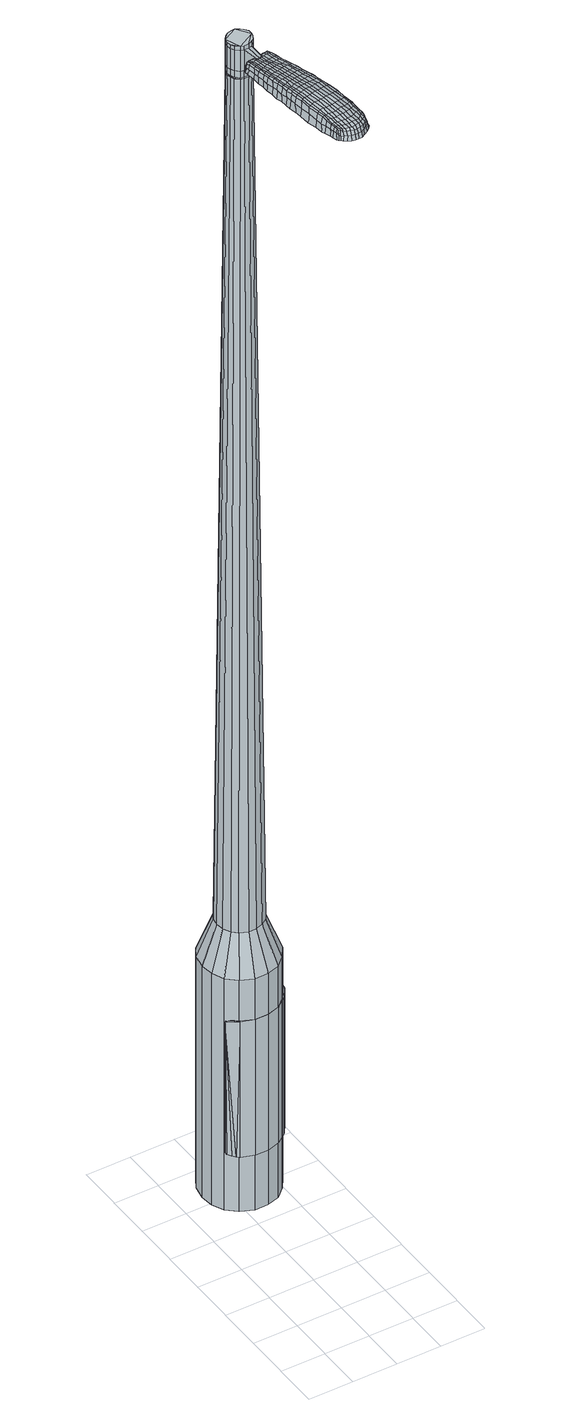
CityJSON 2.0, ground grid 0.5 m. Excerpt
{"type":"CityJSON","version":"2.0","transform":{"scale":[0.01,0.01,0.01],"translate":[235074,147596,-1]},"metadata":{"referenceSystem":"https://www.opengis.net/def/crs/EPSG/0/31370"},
"CityObjects":{
"object1":{"type":"GenericCityObject","attributes":{"cluster":336,"mean_distance_to_centroid":0.269,"new_centroid_x":235074.66,"new_centroid_y":147598.62,"mean_distance_to_camera":18.8,"H1":12.44,"H2":12.51,"Z_final":115.13,"cluster2":-1,"proj_x":235070.48,"proj_y":147599.21,"id_line":38493,"bearing_l":188,"distance":4.22,"orientation":"left","G_obj":278},"geometry":[{"type":"MultiSurface","lod":"2","boundaries":[[[0,1,2,3]],[[1,4,5,2]],[[4,6,7,5]],[[6,8,9,7]],[[8,10,11,9]],[[10,12,13,11]],[[12,14,15,13]],[[14,16,17,15]],[[16,18,19,17]],[[18,20,21,19]],[[20,22,23,21]],[[22,24,25,23]],[[24,26,27,25]],[[26,28,29,27]],[[28,30,31,29]],[[30,32,33,31]],[[32,34,35,33]],[[34,0,3,35]],[[36,37,38,39]],[[38,40,41,42]],[[41,43,42]],[[42,44,45,46]],[[45,47,46]],[[46,48,49,50]],[[49,51,50]],[[42,46,50,38]],[[50,52,39,38]],[[53,36,39]],[[2,5,7,35]],[[7,9,11,15]],[[11,13,15]],[[15,17,19,23]],[[19,21,23]],[[23,25,27,31]],[[27,29,31]],[[15,23,31,7]],[[31,33,35,7]],[[3,2,35]],[[1,0,54,55]],[[0,34,56,54]],[[34,32,57,56]],[[32,30,58,57]],[[30,28,59,58]],[[28,26,60,59]],[[26,24,61,60]],[[24,22,62,61]],[[22,20,63,62]],[[20,18,64,63]],[[18,16,65,64]],[[16,14,66,65]],[[14,12,67,66]],[[12,10,68,67]],[[10,8,69,68]],[[8,6,70,69]],[[6,4,71,70]],[[4,1,55,71]],[[55,54,72,73]],[[54,56,74,72]],[[56,57,75,74]],[[57,58,76,75]],[[58,59,77,76]],[[59,60,78,77]],[[60,61,79,78]],[[61,62,80,79]],[[62,63,81,80]],[[63,64,82,81]],[[64,65,83,82]],[[65,66,84,83]],[[66,67,85,84]],[[67,68,86,85]],[[68,69,87,86]],[[69,70,88,87]],[[70,71,89,88]],[[71,55,73,89]],[[72,90,91,73]],[[92,93,90,72]],[[94,95,93,92]],[[76,96,95,94]],[[77,97,96,76]],[[98,99,97,77]],[[79,100,99,98]],[[80,101,100,79]],[[102,103,101,80]],[[82,104,103,102]],[[105,106,104,82]],[[107,108,106,105]],[[109,110,108,107]],[[111,112,110,109]],[[113,114,112,111]],[[115,116,114,113]],[[117,118,116,115]],[[73,91,118,117]],[[119,120,121,122]],[[123,119,122,124]],[[125,123,124,126]],[[127,125,126,128]],[[129,127,128,130]],[[131,129,130,132]],[[133,131,132,134]],[[135,133,134,136]],[[137,135,136,138]],[[139,137,138,140]],[[141,139,140,142]],[[143,141,142,144]],[[145,143,144,146]],[[147,145,146,148]],[[149,147,148,150]],[[151,149,150,152]],[[74,92,72]],[[74,75,94,92]],[[75,76,94]],[[78,98,77]],[[78,79,98]],[[81,102,80]],[[81,82,102]],[[83,105,82]],[[83,84,107,105]],[[84,85,109,107]],[[85,86,111,109]],[[86,87,113,111]],[[87,88,115,113]],[[88,89,117,115]],[[89,73,117]],[[153,118,91]],[[153,154,116,118]],[[154,155,114,116]],[[155,156,112,114]],[[156,157,110,112]],[[157,158,108,110]],[[158,159,106,108]],[[159,104,106]],[[160,103,104]],[[160,101,103]],[[161,99,100]],[[161,97,99]],[[162,95,96]],[[162,163,93,95]],[[163,90,93]],[[39,52,151,164]],[[91,90,165,152]],[[53,39,164,120]],[[90,163,121,165]],[[36,53,120,119]],[[163,162,122,121]],[[37,36,119,123]],[[162,96,124,122]],[[38,37,123,125]],[[96,97,126,124]],[[40,38,125,127]],[[97,161,128,126]],[[41,40,127,129]],[[161,100,130,128]],[[43,41,129,131]],[[100,101,132,130]],[[42,43,131,133]],[[101,160,134,132]],[[44,42,133,135]],[[160,104,136,134]],[[45,44,135,137]],[[104,159,138,136]],[[47,45,137,139]],[[159,158,140,138]],[[46,47,139,141]],[[158,157,142,140]],[[48,46,141,143]],[[157,156,144,142]],[[49,48,143,145]],[[156,155,146,144]],[[51,49,145,147]],[[155,154,148,146]],[[50,51,147,149]],[[154,153,150,148]],[[52,50,149,151]],[[153,91,152,150]],[[151,152,166,167]],[[152,165,168,166]],[[165,121,169,168]],[[121,120,170,169]],[[120,164,171,170]],[[164,151,167,171]],[[172,173,174,175]],[[176,172,175,177]],[[172,176,178,179]],[[173,172,179,180]],[[181,182,183,184]],[[185,181,184,186]],[[181,185,187,188]],[[182,181,188,189]],[[190,191,192,193]],[[194,190,193,195]],[[190,194,196,197]],[[191,190,197,198]],[[199,200,201,202]],[[203,199,202,204]],[[199,203,205,206]],[[200,199,206,207]],[[208,209,210,211]],[[212,208,211,213]],[[208,212,214,215]],[[209,208,215,216]],[[217,218,219,220]],[[221,217,220,222]],[[217,221,223,224]],[[218,217,224,225]],[[226,227,228,229]],[[218,226,229,219]],[[226,218,225,230]],[[227,226,230,231]],[[232,233,234,235]],[[227,232,235,228]],[[232,227,231,236]],[[233,232,236,237]],[[238,176,177,239]],[[233,238,239,234]],[[238,233,237,240]],[[176,238,240,178]],[[241,242,243,244]],[[245,241,244,246]],[[241,245,247,248]],[[242,241,248,249]],[[250,251,252,253]],[[242,250,253,243]],[[250,242,249,254]],[[251,250,254,255]],[[256,257,258,259]],[[251,256,259,252]],[[256,251,255,260]],[[257,256,260,261]],[[262,263,264,265]],[[257,262,265,258]],[[262,257,261,266]],[[263,262,266,267]],[[268,173,180,269]],[[263,268,269,264]],[[268,263,267,270]],[[173,268,270,174]],[[271,272,273,274]],[[275,271,274,276]],[[271,275,277,278]],[[272,271,278,279]],[[280,281,282,283]],[[272,280,283,273]],[[280,272,279,284]],[[281,280,284,285]],[[286,287,288,289]],[[281,286,289,282]],[[286,281,285,290]],[[287,286,290,291]],[[292,185,186,293]],[[287,292,293,288]],[[292,287,291,294]],[[185,292,294,187]],[[295,296,297,298]],[[299,295,298,300]],[[295,299,301,302]],[[296,295,302,303]],[[304,305,306,307]],[[296,304,307,297]],[[304,296,303,308]],[[305,304,308,309]],[[310,311,312,313]],[[305,310,313,306]],[[310,305,309,314]],[[311,310,314,315]],[[316,317,318,319]],[[311,316,319,312]],[[316,311,315,320]],[[317,316,320,321]],[[322,182,189,323]],[[317,322,323,318]],[[322,317,321,324]],[[182,322,324,183]],[[325,211,210,326]],[[327,325,326,328]],[[325,327,329,330]],[[211,325,330,213]],[[331,327,328,332]],[[333,331,332,334]],[[331,333,335,336]],[[327,331,336,329]],[[337,333,334,338]],[[339,337,338,340]],[[337,339,341,342]],[[333,337,342,335]],[[343,339,340,344]],[[345,343,344,346]],[[343,345,347,348]],[[339,343,348,341]],[[349,345,346,350]],[[200,349,350,201]],[[349,200,207,351]],[[345,349,351,347]],[[352,353,198,197]],[[354,352,197,196]],[[352,354,355,356]],[[353,352,356,357]],[[358,359,357,356]],[[360,358,356,355]],[[358,360,361,362]],[[359,358,362,363]],[[364,365,363,362]],[[366,364,362,361]],[[364,366,367,368]],[[365,364,368,369]],[[370,371,369,368]],[[372,370,368,367]],[[370,372,205,203]],[[371,370,203,204]],[[373,374,375,376]],[[275,373,376,277]],[[373,275,276,377]],[[374,373,377,378]],[[379,194,195,380]],[[374,379,380,375]],[[379,374,378,381]],[[194,379,381,196]],[[382,383,384,385]],[[221,382,385,223]],[[382,221,222,386]],[[383,382,386,387]],[[388,389,390,391]],[[383,388,391,384]],[[388,383,387,392]],[[389,388,392,393]],[[394,191,198,395]],[[389,394,395,390]],[[394,389,393,396]],[[191,394,396,192]],[[397,398,399,400]],[[179,397,400,180]],[[397,179,178,401]],[[398,397,401,402]],[[403,404,405,406]],[[398,403,406,399]],[[403,398,402,407]],[[404,403,407,408]],[[409,202,201,410]],[[404,409,410,405]],[[409,404,408,411]],[[202,409,411,204]],[[412,413,414,415]],[[184,412,415,186]],[[412,184,183,416]],[[413,412,416,417]],[[418,206,205,419]],[[413,418,419,414]],[[418,413,417,420]],[[206,418,420,207]],[[421,422,423,424]],[[299,421,424,301]],[[421,299,300,425]],[[422,421,425,426]],[[427,212,213,428]],[[422,427,428,423]],[[427,422,426,429]],[[212,427,429,214]],[[430,431,432,433]],[[245,430,433,247]],[[430,245,246,434]],[[431,430,434,435]],[[436,437,438,439]],[[431,436,439,432]],[[436,431,435,440]],[[437,436,440,441]],[[442,209,216,443]],[[437,442,443,438]],[[442,437,441,444]],[[209,442,444,210]],[[445,446,435,434]],[[244,445,434,246]],[[445,244,243,447]],[[446,445,447,448]],[[449,450,441,440]],[[446,449,440,435]],[[449,446,448,451]],[[450,449,451,452]],[[453,326,210,444]],[[450,453,444,441]],[[453,450,452,454]],[[326,453,454,328]],[[455,456,457,458]],[[302,455,458,303]],[[455,302,301,424]],[[456,455,424,423]],[[459,330,329,460]],[[456,459,460,457]],[[459,456,423,428]],[[330,459,428,213]],[[461,462,448,447]],[[253,461,447,243]],[[461,253,252,463]],[[462,461,463,464]],[[465,466,452,451]],[[462,465,451,448]],[[465,462,464,467]],[[466,465,467,468]],[[469,332,328,454]],[[466,469,454,452]],[[469,466,468,470]],[[332,469,470,334]],[[471,472,473,474]],[[308,471,474,309]],[[471,308,303,458]],[[472,471,458,457]],[[475,336,335,476]],[[472,475,476,473]],[[475,472,457,460]],[[336,475,460,329]],[[477,478,464,463]],[[259,477,463,252]],[[477,259,258,479]],[[478,477,479,480]],[[481,482,468,467]],[[478,481,467,464]],[[481,478,480,483]],[[482,481,483,484]],[[485,338,334,470]],[[482,485,470,468]],[[485,482,484,486]],[[338,485,486,340]],[[487,488,489,490]],[[314,487,490,315]],[[487,314,309,474]],[[488,487,474,473]],[[491,342,341,492]],[[488,491,492,489]],[[491,488,473,476]],[[342,491,476,335]],[[493,494,480,479]],[[265,493,479,258]],[[493,265,264,495]],[[494,493,495,496]],[[497,498,484,483]],[[494,497,483,480]],[[497,494,496,499]],[[498,497,499,500]],[[501,344,340,486]],[[498,501,486,484]],[[501,498,500,502]],[[344,501,502,346]],[[503,504,505,506]],[[320,503,506,321]],[[503,320,315,490]],[[504,503,490,489]],[[507,348,347,508]],[[504,507,508,505]],[[507,504,489,492]],[[348,507,492,341]],[[509,510,496,495]],[[269,509,495,264]],[[509,269,180,400]],[[510,509,400,399]],[[511,512,500,499]],[[510,511,499,496]],[[511,510,399,406]],[[512,511,406,405]],[[513,350,346,502]],[[512,513,502,500]],[[513,512,405,410]],[[350,513,410,201]],[[514,515,417,416]],[[324,514,416,183]],[[514,324,321,506]],[[515,514,506,505]],[[516,351,207,420]],[[515,516,420,417]],[[516,515,505,508]],[[351,516,508,347]],[[517,518,378,377]],[[274,517,377,276]],[[517,274,273,519]],[[518,517,519,520]],[[521,354,196,381]],[[518,521,381,378]],[[521,518,520,522]],[[354,521,522,355]],[[523,524,525,526]],[[224,523,526,225]],[[523,224,223,385]],[[524,523,385,384]],[[527,528,529,530]],[[524,527,530,525]],[[527,524,384,391]],[[528,527,391,390]],[[531,353,357,532]],[[528,531,532,529]],[[531,528,390,395]],[[353,531,395,198]],[[533,534,520,519]],[[283,533,519,273]],[[533,283,282,535]],[[534,533,535,536]],[[537,360,355,522]],[[534,537,522,520]],[[537,534,536,538]],[[360,537,538,361]],[[539,540,541,542]],[[230,539,542,231]],[[539,230,225,526]],[[540,539,526,525]],[[543,544,545,546]],[[540,543,546,541]],[[543,540,525,530]],[[544,543,530,529]],[[547,359,363,548]],[[544,547,548,545]],[[547,544,529,532]],[[359,547,532,357]],[[549,550,536,535]],[[289,549,535,282]],[[549,289,288,551]],[[550,549,551,552]],[[553,366,361,538]],[[550,553,538,536]],[[553,550,552,554]],[[366,553,554,367]],[[555,556,557,558]],[[236,555,558,237]],[[555,236,231,542]],[[556,555,542,541]],[[559,560,561,562]],[[556,559,562,557]],[[559,556,541,546]],[[560,559,546,545]],[[563,365,369,564]],[[560,563,564,561]],[[563,560,545,548]],[[365,563,548,363]],[[565,566,552,551]],[[293,565,551,288]],[[565,293,186,415]],[[566,565,415,414]],[[567,372,367,554]],[[566,567,554,552]],[[567,566,414,419]],[[372,567,419,205]],[[568,569,402,401]],[[240,568,401,178]],[[568,240,237,558]],[[569,568,558,557]],[[570,571,408,407]],[[569,570,407,402]],[[570,569,557,562]],[[571,570,562,561]],[[572,371,204,411]],[[571,572,411,408]],[[572,571,561,564]],[[371,572,564,369]],[[573,574,575,576]],[[576,575,577,578]],[[579,577,575,580]],[[580,575,574,581]],[[582,583,584,585]],[[585,584,586,587]],[[588,586,584,589]],[[589,584,583,590]],[[591,592,593,594]],[[594,593,595,596]],[[597,595,593,598]],[[598,593,592,599]],[[600,601,602,603]],[[603,602,604,605]],[[606,604,602,607]],[[607,602,601,608]],[[609,610,611,612]],[[612,611,613,614]],[[615,613,611,616]],[[616,611,610,617]],[[618,619,620,621]],[[621,620,622,623]],[[624,622,620,625]],[[625,620,619,626]],[[627,628,629,630]],[[630,629,619,618]],[[626,619,629,631]],[[631,629,628,632]],[[633,634,635,636]],[[636,635,628,627]],[[632,628,635,637]],[[637,635,634,638]],[[578,577,639,640]],[[640,639,634,633]],[[638,634,639,641]],[[641,639,577,579]],[[642,643,644,645]],[[645,644,646,647]],[[648,646,644,649]],[[649,644,643,650]],[[651,652,653,654]],[[654,653,643,642]],[[650,643,653,655]],[[655,653,652,656]],[[657,658,659,660]],[[660,659,652,651]],[[656,652,659,661]],[[661,659,658,662]],[[663,664,665,666]],[[666,665,658,657]],[[662,658,665,667]],[[667,665,664,668]],[[581,574,669,670]],[[670,669,664,663]],[[668,664,669,671]],[[671,669,574,573]],[[672,673,674,675]],[[675,674,676,677]],[[678,676,674,679]],[[679,674,673,680]],[[681,682,683,684]],[[684,683,673,672]],[[680,673,683,685]],[[685,683,682,686]],[[687,688,689,690]],[[690,689,682,681]],[[686,682,689,691]],[[691,689,688,692]],[[587,586,693,694]],[[694,693,688,687]],[[692,688,693,695]],[[695,693,586,588]],[[696,697,698,699]],[[699,698,700,701]],[[702,700,698,703]],[[703,698,697,704]],[[705,706,707,708]],[[708,707,697,696]],[[704,697,707,709]],[[709,707,706,710]],[[711,712,713,714]],[[714,713,706,705]],[[710,706,713,715]],[[715,713,712,716]],[[717,718,719,720]],[[720,719,712,711]],[[716,712,719,721]],[[721,719,718,722]],[[590,583,723,724]],[[724,723,718,717]],[[722,718,723,725]],[[725,723,583,582]],[[609,612,726,727]],[[727,726,728,729]],[[730,728,726,731]],[[731,726,612,614]],[[729,728,732,733]],[[733,732,734,735]],[[736,734,732,737]],[[737,732,728,730]],[[735,734,738,739]],[[739,738,740,741]],[[742,740,738,743]],[[743,738,734,736]],[[741,740,744,745]],[[745,744,746,747]],[[748,746,744,749]],[[749,744,740,742]],[[747,746,750,751]],[[751,750,601,600]],[[608,601,750,752]],[[752,750,746,748]],[[599,753,754,598]],[[598,754,755,597]],[[756,755,754,757]],[[757,754,753,758]],[[758,759,760,757]],[[757,760,761,756]],[[762,761,760,763]],[[763,760,759,764]],[[764,765,766,763]],[[763,766,767,762]],[[768,767,766,769]],[[769,766,765,770]],[[770,771,772,769]],[[769,772,773,768]],[[606,773,772,604]],[[604,772,771,605]],[[774,775,776,777]],[[777,776,676,678]],[[677,676,776,778]],[[778,776,775,779]],[[596,595,780,781]],[[781,780,775,774]],[[779,775,780,782]],[[782,780,595,597]],[[783,784,785,786]],[[786,785,622,624]],[[623,622,785,787]],[[787,785,784,788]],[[789,790,791,792]],[[792,791,784,783]],[[788,784,791,793]],[[793,791,790,794]],[[599,592,795,796]],[[796,795,790,789]],[[794,790,795,797]],[[797,795,592,591]],[[798,799,800,801]],[[801,800,580,581]],[[579,580,800,802]],[[802,800,799,803]],[[804,805,806,807]],[[807,806,799,798]],[[803,799,806,808]],[[808,806,805,809]],[[600,603,810,811]],[[811,810,805,804]],[[809,805,810,812]],[[812,810,603,605]],[[813,814,815,816]],[[816,815,585,587]],[[582,585,815,817]],[[817,815,814,818]],[[606,607,819,820]],[[820,819,814,813]],[[818,814,819,821]],[[821,819,607,608]],[[822,823,824,825]],[[825,824,700,702]],[[701,700,824,826]],[[826,824,823,827]],[[614,613,828,829]],[[829,828,823,822]],[[827,823,828,830]],[[830,828,613,615]],[[831,832,646,648]],[[647,646,833]],[[833,646,832,834]],[[835,836,837,838]],[[838,837,832,831]],[[834,832,837,839]],[[839,837,836,840]],[[617,610,841,842]],[[842,841,836,835]],[[840,836,841,843]],[[843,841,610,609]],[[834,844,845,833]],[[833,845,645,647]],[[642,645,845,846]],[[846,845,844,847]],[[840,848,849,839]],[[839,849,844,834]],[[847,844,849,850]],[[850,849,848,851]],[[609,727,852,843]],[[843,852,848,840]],[[851,848,852,853]],[[853,852,727,729]],[[854,855,856,857]],[[857,856,703,704]],[[702,703,856,825]],[[825,856,855,822]],[[730,731,858,859]],[[859,858,855,854]],[[822,855,858,829]],[[829,858,731,614]],[[847,860,861,846]],[[846,861,654,642]],[[651,654,861,862]],[[861,860,862]],[[851,863,864,850]],[[850,864,860,847]],[[862,860,864,865]],[[865,864,863,866]],[[729,733,867,853]],[[853,867,863,851]],[[866,863,867,868]],[[868,867,733,735]],[[869,870,871,872]],[[872,871,709,710]],[[704,709,871,857]],[[857,871,870,854]],[[736,737,873,874]],[[874,873,870,869]],[[854,870,873,859]],[[859,873,737,730]],[[875,876,862]],[[862,876,660,651]],[[657,660,876,877]],[[877,876,875,878]],[[866,879,880,865]],[[865,880,875,862]],[[878,875,880,881]],[[881,880,879,882]],[[735,739,883,868]],[[868,883,879,866]],[[882,879,883,884]],[[884,883,739,741]],[[885,886,887,888]],[[888,887,715,716]],[[710,715,887,872]],[[872,887,886,869]],[[742,743,889,890]],[[890,889,886,885]],[[869,886,889,874]],[[874,889,743,736]],[[878,891,892,877]],[[877,892,666,657]],[[663,666,892,893]],[[893,892,891,894]],[[882,895,896,881]],[[881,896,891,878]],[[894,891,896,897]],[[897,896,895,898]],[[741,745,899,884]],[[884,899,895,882]],[[898,895,899,900]],[[900,899,745,747]],[[901,902,903,904]],[[904,903,721,722]],[[716,721,903,888]],[[888,903,902,885]],[[748,749,905,906]],[[906,905,902,901]],[[885,902,905,890]],[[890,905,749,742]],[[894,907,908,893]],[[893,908,670,663]],[[581,670,908,801]],[[801,908,907,798]],[[898,909,910,897]],[[897,910,907,894]],[[798,907,910,807]],[[807,910,909,804]],[[747,751,911,900]],[[900,911,909,898]],[[804,909,911,811]],[[811,911,751,600]],[[818,912,913,817]],[[817,913,725,582]],[[722,725,913,904]],[[904,913,912,901]],[[608,752,914,821]],[[821,914,912,818]],[[901,912,914,906]],[[906,914,752,748]],[[779,915,916,778]],[[778,916,675,677]],[[672,675,916,917]],[[917,916,915,918]],[[597,755,919,782]],[[782,919,915,779]],[[918,915,919,920]],[[920,919,755,756]],[[921,922,923,924]],[[924,923,625,626]],[[624,625,923,786]],[[786,923,922,783]],[[925,926,927,928]],[[928,927,922,921]],[[783,922,927,792]],[[792,927,926,789]],[[758,753,929,930]],[[930,929,926,925]],[[789,926,929,796]],[[796,929,753,599]],[[918,931,932,917]],[[917,932,684,672]],[[681,684,932,933]],[[933,932,931,934]],[[756,761,935,920]],[[920,935,931,918]],[[934,931,935,936]],[[936,935,761,762]],[[937,938,939,940]],[[940,939,631,632]],[[626,631,939,924]],[[924,939,938,921]],[[941,942,943,944]],[[944,943,938,937]],[[921,938,943,928]],[[928,943,942,925]],[[764,759,945,946]],[[946,945,942,941]],[[925,942,945,930]],[[930,945,759,758]],[[934,947,948,933]],[[933,948,690,681]],[[687,690,948,949]],[[949,948,947,950]],[[762,767,951,936]],[[936,951,947,934]],[[950,947,951,952]],[[952,951,767,768]],[[953,954,955,956]],[[956,955,637,638]],[[632,637,955,940]],[[940,955,954,937]],[[957,958,959,960]],[[960,959,954,953]],[[937,954,959,944]],[[944,959,958,941]],[[770,765,961,962]],[[962,961,958,957]],[[941,958,961,946]],[[946,961,765,764]],[[950,963,964,949]],[[949,964,694,687]],[[587,694,964,816]],[[816,964,963,813]],[[768,773,965,952]],[[952,965,963,950]],[[813,963,965,820]],[[820,965,773,606]],[[803,966,967,802]],[[802,967,641,579]],[[638,641,967,956]],[[956,967,966,953]],[[809,968,969,808]],[[808,969,966,803]],[[953,966,969,960]],[[960,969,968,957]],[[605,771,970,812]],[[812,970,968,809]],[[957,968,970,962]],[[962,970,771,770]],[[573,576,175,174]],[[576,578,177,175]],[[588,589,188,187]],[[589,590,189,188]],[[591,594,193,192]],[[594,596,195,193]],[[615,616,215,214]],[[616,617,216,215]],[[618,621,220,219]],[[621,623,222,220]],[[627,630,229,228]],[[630,618,219,229]],[[633,636,235,234]],[[636,627,228,235]],[[578,640,239,177]],[[640,633,234,239]],[[648,649,248,247]],[[649,650,249,248]],[[650,655,254,249]],[[655,656,255,254]],[[656,661,260,255]],[[661,662,261,260]],[[662,667,266,261]],[[667,668,267,266]],[[668,671,270,267]],[[671,573,174,270]],[[678,679,278,277]],[[679,680,279,278]],[[680,685,284,279]],[[685,686,285,284]],[[686,691,290,285]],[[691,692,291,290]],[[692,695,294,291]],[[695,588,187,294]],[[696,699,298,297]],[[699,701,300,298]],[[705,708,307,306]],[[708,696,297,307]],[[711,714,313,312]],[[714,705,306,313]],[[717,720,319,318]],[[720,711,312,319]],[[590,724,323,189]],[[724,717,318,323]],[[774,777,376,375]],[[777,678,277,376]],[[596,781,380,195]],[[781,774,375,380]],[[623,787,386,222]],[[787,788,387,386]],[[788,793,392,387]],[[793,794,393,392]],[[794,797,396,393]],[[797,591,192,396]],[[701,826,425,300]],[[826,827,426,425]],[[827,830,429,426]],[[830,615,214,429]],[[831,648,433,432]],[[648,247,433]],[[835,838,439,438]],[[838,831,432,439]],[[617,842,443,216]],[[842,835,438,443]],[[971,972,973,974]],[[975,976,974,973]],[[977,978,979,980]],[[981,982,983,984]],[[972,985,986,973]],[[987,975,973,986]],[[988,977,980,989]],[[990,991,982,981]],[[985,992,993,986]],[[993,994,987,986]],[[995,988,989,996]],[[997,991,990,998]],[[992,999,1000,993]],[[1000,1001,994,993]],[[1002,995,996,1003]],[[1004,997,998,1005]],[[1006,1007,1008,1009]],[[1010,1011,1007,1006]],[[1010,1012,1013,1011]],[[1012,1014,1015,1013]],[[1016,1017,1018,1019]],[[1020,1021,1017,1016]],[[1022,1023,1021,1020]],[[1024,1025,1023,1022]],[[1019,1008,1007,1016]],[[1016,1007,1011,1020]],[[1011,1013,1022,1020]],[[1013,1015,1024,1022]],[[980,979,976,975]],[[989,980,975,987]],[[994,996,989,987]],[[1001,1003,996,994]],[[981,984,978,977]],[[990,981,977,988]],[[998,990,988,995]],[[1005,998,995,1002]],[[982,1006,1009,983]],[[991,1010,1006,982]],[[1012,1010,991,997]],[[1014,1012,997,1004]],[[1026,1027,1028,1029]],[[1028,1030,1031,1032]],[[1028,1032,1033,1034]],[[1028,1034,1029]],[[1035,1026,1029,1036]],[[1037,1036,1029,1038]],[[1039,1038,1029]],[[1040,1028,1027,1041]],[[1042,1040,1041,1043]],[[1044,1042,1043,1045]],[[1046,1044,1045,1047]],[[1048,1046,1047,1049]],[[1049,1050,1051,1052]],[[1049,1052,1053,1054]],[[1049,1054,1055,1056]],[[1055,1057,1058,1059]],[[1055,1059,1060,1061]],[[1055,1061,1056]],[[1049,1056,1048]],[[1062,1063,1027,1026]],[[1064,1065,1030,1028]],[[1066,1067,1039,1029]],[[1063,1068,1041,1027]],[[1069,1064,1028,1040]],[[1068,1070,1043,1041]],[[1071,1069,1040,1042]],[[1070,1072,1045,1043]],[[1073,1071,1042,1044]],[[1072,1074,1047,1045]],[[1075,1073,1044,1046]],[[1074,1076,1049,1047]],[[1077,1075,1046,1048]],[[1076,1078,1050,1049]],[[1079,1080,1057,1055]],[[1081,1077,1048,1056]],[[1051,1050,1078,1082]],[[1052,1051,1082,1083]],[[1053,1052,1083,1084]],[[1054,1053,1084,1085]],[[1055,1054,1085,1079]],[[1086,1062,1026,1035]],[[1087,1086,1035,1036]],[[1088,1087,1036,1037]],[[1089,1088,1037,1038]],[[1067,1089,1038,1039]],[[1031,1030,1065,1090]],[[1058,1057,1080,1091]],[[1032,1031,1090,1092]],[[1033,1032,1092,1093]],[[1034,1033,1093,1094]],[[1029,1034,1094,1066]],[[1059,1058,1091,1095]],[[1060,1059,1095,1096]],[[1061,1060,1096,1097]],[[1056,1061,1097,1081]]]}]}
},
"vertices":[
[74,219,384],[59,219,384],[59,219,96],[74,219,96],[45,225,384],[45,225,96],[34,235,384],[34,235,96],[28,248,384],[28,248,96],[26,262,384],[26,262,96],[29,277,384],[29,277,96],[36,289,384],[36,289,96],[48,298,384],[48,298,96],[62,303,384],[62,303,96],[77,302,384],[77,302,96],[90,297,384],[90,297,96],[101,287,384],[101,287,96],[108,274,384],[108,274,96],[110,259,384],[110,259,96],[107,245,384],[107,245,96],[99,233,384],[99,233,96],[88,223,384],[88,223,96],[78,252,1524],[80,256,1524],[81,260,1524],[70,248,1524],[81,265,1524],[78,269,1524],[71,274,1524],[75,272,1524],[66,274,1524],[62,273,1524],[55,266,1524],[58,270,1524],[54,261,1524],[55,257,1524],[61,249,1524],[57,253,1524],[65,248,1524],[74,249,1524],[71,236,429],[63,236,429],[80,239,429],[87,244,429],[91,251,429],[93,260,429],[92,269,429],[88,276,429],[81,282,429],[73,285,429],[64,286,429],[56,283,429],[49,278,429],[44,270,429],[43,262,429],[44,253,429],[48,245,429],[54,240,429],[70,248,1483],[65,248,1483],[74,249,1483],[78,252,1483],[80,256,1483],[81,260,1483],[81,265,1483],[78,269,1483],[75,272,1483],[71,274,1483],[66,274,1483],[62,273,1483],[58,270,1483],[55,266,1483],[54,261,1483],[55,257,1483],[57,253,1483],[61,249,1483],[70,248,1485],[65,248,1485],[74,250,1483],[74,250,1485],[77,252,1483],[77,252,1485],[80,256,1485],[81,260,1485],[80,265,1483],[80,265,1485],[78,269,1485],[75,272,1485],[71,273,1483],[71,273,1485],[66,274,1485],[62,272,1483],[62,272,1485],[58,269,1483],[58,269,1485],[56,266,1483],[56,266,1485],[55,261,1483],[55,261,1485],[56,257,1483],[56,257,1485],[58,253,1483],[58,253,1485],[61,250,1483],[61,250,1485],[78,252,1519],[74,249,1519],[74,249,1493],[78,252,1493],[80,256,1519],[80,256,1493],[81,260,1519],[81,260,1493],[81,265,1519],[81,265,1493],[78,269,1519],[78,269,1493],[75,272,1519],[75,272,1493],[71,274,1519],[71,274,1493],[66,274,1519],[66,274,1493],[62,273,1519],[62,273,1493],[58,270,1519],[58,270,1493],[55,266,1519],[55,266,1493],[54,261,1519],[54,261,1493],[55,257,1519],[55,257,1493],[57,253,1519],[57,253,1493],[61,249,1519],[61,249,1493],[65,248,1519],[65,248,1493],[61,249,1485],[57,253,1485],[55,257,1485],[54,261,1485],[55,266,1485],[58,270,1485],[62,273,1485],[71,274,1485],[81,265,1485],[78,252,1485],[74,249,1485],[70,248,1519],[70,248,1493],[69,229,1513],[69,229,1518],[72,229,1513],[75,229,1513],[75,229,1518],[72,229,1518],[63,153,1519],[63,160,1518],[61,159,1509],[62,151,1510],[64,144,1519],[63,143,1510],[66,146,1526],[65,154,1525],[64,161,1525],[101,158,1519],[100,165,1518],[99,166,1525],[100,159,1525],[103,150,1519],[101,150,1526],[105,148,1510],[103,157,1510],[102,164,1509],[94,83,1519],[91,83,1519],[91,82,1513],[94,82,1513],[98,85,1519],[98,84,1513],[98,86,1524],[94,85,1524],[90,84,1524],[84,156,1530],[83,164,1529],[80,163,1529],[81,156,1530],[85,147,1531],[82,147,1531],[89,148,1530],[88,157,1530],[86,164,1529],[72,236,1512],[70,236,1512],[70,235,1517],[73,235,1517],[75,237,1512],[75,235,1517],[76,236,1506],[73,235,1506],[70,235,1506],[73,95,1519],[72,98,1519],[71,97,1512],[72,93,1512],[74,92,1518],[73,91,1512],[74,93,1522],[74,95,1523],[73,98,1524],[71,102,1519],[70,108,1519],[68,107,1512],[70,101,1512],[72,103,1524],[71,109,1525],[68,114,1519],[67,121,1519],[66,120,1511],[67,112,1511],[70,115,1526],[69,122,1526],[66,133,1519],[64,131,1510],[67,134,1526],[57,227,1513],[58,219,1513],[59,220,1518],[58,227,1517],[57,232,1512],[58,231,1516],[56,231,1506],[56,226,1507],[57,218,1507],[58,212,1514],[59,204,1515],[60,205,1520],[59,212,1519],[57,210,1507],[58,203,1507],[59,197,1515],[60,189,1516],[61,190,1522],[61,198,1521],[58,195,1508],[59,188,1508],[61,182,1517],[61,174,1517],[63,176,1524],[62,183,1523],[59,180,1508],[60,173,1509],[62,167,1518],[63,168,1524],[61,166,1509],[108,99,1519],[108,102,1519],[107,102,1524],[107,99,1523],[108,96,1518],[107,97,1522],[109,95,1512],[110,98,1512],[110,101,1512],[108,107,1519],[108,113,1519],[106,113,1525],[107,107,1524],[110,106,1512],[109,112,1512],[107,119,1519],[106,126,1519],[105,127,1526],[106,119,1526],[109,118,1511],[108,125,1511],[105,138,1519],[103,139,1526],[106,137,1510],[87,231,1513],[89,223,1513],[90,222,1507],[88,230,1507],[86,236,1512],[87,235,1506],[85,235,1516],[86,231,1517],[87,224,1518],[90,216,1514],[92,208,1515],[93,208,1507],[92,215,1507],[89,216,1519],[90,209,1520],[93,201,1515],[95,194,1516],[96,193,1508],[95,200,1508],[92,202,1521],[93,194,1522],[96,187,1517],[97,179,1517],[99,178,1509],[98,186,1508],[94,187,1523],[96,180,1524],[99,172,1518],[101,171,1509],[97,173,1524],[73,230,1519],[71,229,1519],[74,222,1520],[72,222,1520],[77,223,1520],[76,230,1519],[75,215,1522],[73,215,1522],[76,208,1523],[74,207,1523],[80,208,1523],[78,215,1521],[78,200,1524],[75,200,1524],[79,193,1525],[76,192,1525],[82,193,1525],[81,201,1524],[80,186,1526],[77,185,1526],[81,178,1527],[78,178,1527],[84,179,1527],[83,186,1526],[82,171,1528],[79,170,1528],[85,171,1528],[94,88,1527],[90,87,1527],[97,89,1526],[97,93,1527],[93,92,1528],[89,92,1528],[92,98,1529],[88,98,1529],[96,100,1528],[95,107,1530],[91,106,1530],[87,105,1530],[90,113,1531],[86,112,1531],[94,114,1530],[93,123,1531],[89,122,1531],[85,121,1531],[87,135,1531],[84,134,1531],[91,135,1531],[107,94,1518],[106,91,1519],[107,91,1513],[109,93,1513],[106,95,1523],[105,93,1523],[102,88,1519],[103,87,1513],[102,89,1524],[75,90,1518],[77,88,1518],[77,90,1523],[76,92,1523],[74,89,1513],[76,87,1513],[80,86,1519],[83,84,1519],[83,86,1524],[80,87,1523],[79,85,1513],[83,83,1513],[87,83,1519],[87,84,1524],[87,82,1513],[66,155,1528],[68,155,1528],[67,162,1528],[65,162,1527],[67,146,1528],[69,146,1529],[71,155,1529],[74,155,1530],[73,162,1529],[70,162,1528],[72,146,1529],[75,146,1530],[77,156,1530],[76,163,1529],[78,146,1531],[98,159,1528],[96,158,1529],[97,150,1529],[100,150,1528],[97,166,1527],[95,165,1528],[92,158,1529],[93,149,1530],[91,165,1528],[84,238,1512],[82,238,1512],[82,236,1517],[84,237,1517],[85,237,1506],[83,237,1506],[79,237,1512],[79,236,1517],[80,236,1506],[58,234,1512],[60,234,1512],[59,234,1506],[57,233,1506],[59,233,1517],[60,233,1517],[62,235,1512],[65,235,1512],[64,234,1506],[61,234,1506],[62,234,1517],[65,234,1517],[67,236,1512],[67,235,1506],[68,234,1517],[59,228,1519],[61,228,1519],[60,220,1520],[62,221,1520],[63,228,1519],[66,229,1519],[64,221,1520],[67,221,1520],[68,229,1519],[69,222,1520],[85,231,1519],[83,231,1519],[84,224,1520],[86,224,1520],[80,231,1519],[81,223,1520],[61,213,1521],[62,213,1521],[61,205,1522],[63,206,1522],[65,213,1521],[67,214,1521],[66,206,1522],[68,206,1523],[70,214,1522],[71,207,1523],[87,216,1521],[85,216,1521],[87,209,1522],[89,209,1522],[82,216,1521],[83,208,1522],[62,198,1523],[64,198,1523],[63,191,1524],[65,191,1524],[66,199,1523],[69,199,1524],[67,191,1525],[70,192,1525],[72,199,1524],[73,192,1525],[90,202,1523],[88,202,1523],[89,194,1524],[92,195,1524],[85,201,1524],[86,194,1525],[63,183,1525],[65,184,1525],[64,176,1526],[66,176,1526],[68,184,1526],[71,184,1526],[69,177,1527],[72,177,1527],[74,185,1526],[75,177,1527],[93,187,1525],[91,187,1525],[92,180,1526],[94,180,1526],[87,187,1526],[88,179,1527],[65,169,1527],[67,169,1527],[69,169,1527],[72,170,1528],[76,170,1528],[96,173,1527],[93,173,1527],[90,172,1528],[106,97,1525],[105,95,1525],[106,101,1526],[104,99,1526],[101,92,1526],[101,96,1527],[75,94,1525],[77,92,1525],[76,96,1526],[74,97,1525],[80,90,1525],[83,88,1526],[82,93,1527],[79,94,1526],[86,87,1526],[86,92,1527],[106,106,1526],[104,104,1527],[105,112,1527],[103,111,1528],[100,102,1528],[99,109,1529],[73,102,1526],[75,101,1527],[74,107,1528],[72,108,1527],[78,100,1527],[81,99,1528],[80,105,1529],[77,106,1528],[85,98,1528],[84,105,1530],[104,119,1528],[102,117,1529],[103,127,1528],[101,126,1529],[99,116,1529],[97,124,1530],[71,114,1528],[73,114,1528],[72,122,1529],[70,122,1528],[76,113,1529],[79,112,1530],[78,121,1530],[75,122,1530],[83,112,1530],[82,121,1531],[102,138,1529],[99,138,1529],[95,136,1530],[68,134,1528],[70,134,1529],[73,134,1530],[77,134,1530],[80,134,1531],[63,159,1509],[65,160,1518],[65,153,1518],[64,152,1509],[66,145,1519],[65,143,1510],[68,146,1525],[67,154,1525],[66,161,1525],[97,165,1525],[98,165,1518],[99,158,1518],[98,158,1525],[101,149,1519],[99,150,1525],[103,148,1510],[101,157,1509],[100,164,1509],[91,84,1513],[91,85,1519],[94,85,1519],[94,84,1513],[97,87,1519],[97,86,1513],[97,88,1524],[94,87,1524],[90,86,1524],[80,163,1528],[83,163,1528],[84,156,1529],[81,156,1529],[85,147,1529],[82,147,1529],[89,148,1529],[87,157,1529],[86,164,1528],[70,233,1516],[70,234,1512],[73,234,1512],[73,233,1516],[76,234,1512],[76,233,1516],[76,234,1506],[73,233,1506],[70,233,1506],[73,97,1512],[74,98,1519],[75,95,1518],[73,94,1512],[75,93,1518],[74,92,1512],[76,94,1522],[76,96,1523],[75,99,1523],[70,107,1512],[71,108,1519],[73,103,1519],[71,102,1512],[74,104,1524],[73,109,1525],[68,120,1511],[69,122,1519],[70,114,1519],[69,113,1511],[72,115,1525],[70,123,1526],[68,133,1519],[66,132,1510],[69,134,1526],[61,220,1518],[60,219,1513],[59,227,1513],[60,227,1517],[59,232,1512],[60,231,1515],[58,231,1506],[58,226,1506],[59,218,1507],[62,205,1520],[61,204,1514],[60,212,1514],[61,212,1519],[59,210,1507],[60,203,1507],[63,190,1522],[62,189,1516],[61,197,1515],[63,198,1521],[60,195,1508],[61,188,1508],[65,176,1523],[63,175,1517],[63,182,1516],[64,183,1522],[61,180,1508],[62,173,1508],[64,167,1517],[65,168,1524],[63,166,1509],[105,102,1523],[106,102,1519],[106,99,1518],[105,99,1523],[106,97,1518],[105,97,1522],[108,96,1512],[108,98,1512],[108,101,1512],[104,113,1525],[106,113,1519],[106,107,1519],[105,107,1524],[108,106,1512],[107,112,1512],[103,127,1526],[104,126,1519],[105,118,1519],[104,119,1525],[107,117,1511],[106,125,1511],[103,138,1519],[101,138,1526],[104,137,1510],[88,222,1507],[87,223,1513],[85,230,1513],[86,229,1506],[84,235,1512],[85,234,1506],[83,234,1515],[84,230,1517],[86,223,1518],[91,207,1507],[90,208,1514],[88,215,1514],[90,215,1507],[87,216,1519],[88,209,1520],[94,192,1508],[93,193,1516],[91,201,1515],[93,200,1508],[90,201,1521],[91,194,1522],[97,178,1508],[96,179,1517],[94,186,1516],[96,185,1508],[93,187,1522],[94,180,1523],[97,172,1517],[99,171,1509],[95,172,1524],[73,229,1518],[71,228,1518],[74,222,1519],[72,221,1519],[77,222,1519],[76,229,1518],[75,214,1520],[73,214,1520],[77,207,1521],[74,207,1521],[80,207,1521],[78,215,1520],[78,200,1523],[75,199,1523],[79,192,1524],[76,192,1524],[82,193,1524],[81,200,1523],[80,185,1525],[77,185,1525],[81,178,1526],[78,177,1526],[84,178,1526],[83,185,1525],[82,170,1527],[79,170,1527],[85,171,1527],[90,88,1526],[93,89,1526],[97,90,1525],[96,94,1526],[93,93,1526],[89,92,1526],[89,99,1528],[92,99,1528],[95,100,1527],[95,107,1528],[91,106,1529],[88,106,1529],[87,113,1530],[90,113,1530],[94,114,1529],[92,123,1530],[89,122,1530],[85,122,1530],[84,134,1530],[87,134,1530],[91,135,1530],[105,92,1513],[104,93,1518],[106,95,1518],[107,94,1512],[105,96,1523],[103,94,1523],[101,90,1519],[102,89,1513],[100,91,1523],[79,91,1523],[78,90,1518],[76,92,1518],[77,93,1523],[75,91,1512],[77,89,1512],[84,87,1523],[84,86,1519],[81,88,1519],[81,89,1523],[80,87,1513],[84,85,1513],[87,85,1519],[87,86,1524],[87,84,1513],[68,162,1527],[69,155,1527],[68,155,1527],[67,162,1526],[68,146,1527],[70,146,1528],[74,162,1528],[75,155,1528],[71,155,1528],[71,162,1527],[72,146,1528],[76,146,1529],[78,155,1529],[77,162,1528],[79,146,1529],[97,149,1528],[95,158,1527],[97,158,1527],[98,150,1527],[96,165,1526],[94,165,1527],[92,157,1528],[93,149,1528],[90,164,1527],[82,234,1516],[83,235,1512],[84,236,1512],[83,235,1516],[85,235,1506],[84,235,1506],[79,235,1512],[79,234,1516],[80,234,1506],[59,231,1506],[60,232,1512],[60,232,1516],[61,231,1516],[65,232,1506],[65,233,1512],[62,233,1512],[62,232,1506],[63,232,1516],[65,232,1516],[67,233,1512],[67,232,1506],[68,232,1516],[61,227,1518],[60,227,1518],[61,220,1519],[62,220,1519],[66,228,1518],[63,227,1518],[64,220,1519],[67,221,1519],[68,228,1518],[69,221,1519],[84,223,1519],[83,230,1518],[84,230,1518],[85,223,1519],[80,230,1518],[81,223,1519],[63,213,1520],[62,213,1520],[63,205,1521],[68,213,1520],[65,213,1520],[66,206,1521],[69,206,1521],[70,214,1520],[71,206,1521],[87,208,1521],[85,216,1520],[86,216,1520],[88,209,1521],[82,215,1520],[83,208,1521],[64,198,1522],[63,198,1522],[64,190,1523],[65,190,1523],[69,199,1522],[67,198,1522],[67,191,1523],[70,191,1524],[72,199,1523],[73,192,1524],[89,194,1523],[88,201,1522],[89,201,1522],[90,194,1523],[84,201,1522],[86,193,1523],[66,183,1524],[65,183,1524],[65,176,1525],[67,176,1525],[71,184,1525],[68,183,1524],[69,176,1525],[72,177,1526],[74,184,1525],[75,177,1526],[92,179,1525],[90,186,1524],[92,187,1524],[93,180,1525],[87,186,1524],[88,179,1525],[67,169,1526],[66,169,1526],[73,169,1527],[70,169,1526],[76,170,1527],[93,172,1526],[94,172,1526],[89,172,1526],[103,96,1524],[105,98,1524],[104,101,1525],[103,100,1525],[100,93,1525],[100,97,1525],[77,97,1525],[78,93,1524],[77,95,1524],[76,98,1525],[83,93,1526],[84,90,1525],[81,91,1524],[80,95,1525],[87,89,1525],[86,93,1526],[103,105,1526],[104,107,1526],[104,113,1526],[102,111,1527],[99,102,1526],[99,109,1527],[75,108,1527],[76,102,1526],[75,103,1526],[74,109,1526],[81,106,1528],[82,99,1527],[79,100,1526],[78,107,1527],[85,99,1527],[84,106,1528],[102,118,1527],[103,119,1527],[102,127,1527],[100,126,1528],[98,116,1528],[97,124,1529],[73,122,1528],[74,114,1527],[73,115,1527],[71,123,1527],[79,121,1529],[80,113,1529],[77,113,1528],[75,122,1528],[83,113,1529],[82,121,1530],[99,137,1528],[100,138,1528],[95,136,1529],[71,134,1528],[70,134,1528],[77,134,1529],[74,134,1529],[80,134,1530],[58,231,1508],[65,232,1508],[68,200,1509],[60,199,1509],[70,178,1510],[62,177,1510],[75,139,1512],[66,138,1512],[64,155,1511],[73,157,1511],[78,121,1513],[80,108,1514],[71,107,1514],[69,120,1513],[71,233,1508],[76,201,1509],[79,179,1510],[84,140,1512],[82,158,1511],[87,122,1513],[89,109,1514],[78,234,1508],[84,202,1509],[87,181,1510],[94,142,1512],[91,159,1511],[98,110,1514],[96,124,1513],[85,235,1508],[92,203,1509],[96,182,1510],[103,143,1512],[100,161,1511],[106,112,1514],[105,125,1513],[82,95,1514],[84,90,1514],[77,89,1514],[74,93,1514],[91,96,1514],[91,91,1514],[99,97,1514],[98,92,1514],[107,98,1514],[105,93,1514],[88,86,1515],[91,83,1515],[90,83,1515],[83,85,1515],[92,86,1515],[92,83,1515],[96,87,1515],[94,83,1515],[101,88,1515],[95,84,1515],[109,248,334],[108,243,334],[108,243,165],[111,258,171],[109,248,165],[110,251,165],[110,254,166],[111,256,167],[111,257,169],[110,251,334],[110,254,333],[111,256,332],[111,257,331],[111,258,328],[100,231,165],[100,231,334],[88,222,165],[88,222,334],[74,218,165],[74,218,334],[59,218,165],[59,218,334],[45,223,165],[45,223,334],[42,226,334],[39,229,334],[37,231,333],[35,232,332],[34,233,331],[34,233,328],[42,226,165],[34,233,171],[34,233,169],[35,232,167],[37,231,166],[39,229,165],[106,248,334],[105,244,334],[105,244,165],[106,248,165],[108,258,171],[108,258,328],[98,233,334],[98,233,165],[87,225,334],[87,225,165],[73,220,334],[73,220,165],[59,221,334],[59,221,165],[46,226,334],[46,226,165],[44,228,334],[36,235,328],[36,235,171],[44,228,165],[41,231,334],[39,233,333],[37,234,332],[36,235,331],[107,252,334],[108,255,333],[108,257,332],[108,258,331],[107,252,165],[36,235,169],[108,255,166],[108,257,167],[108,258,169],[37,234,167],[39,233,166],[41,231,165]
]}
